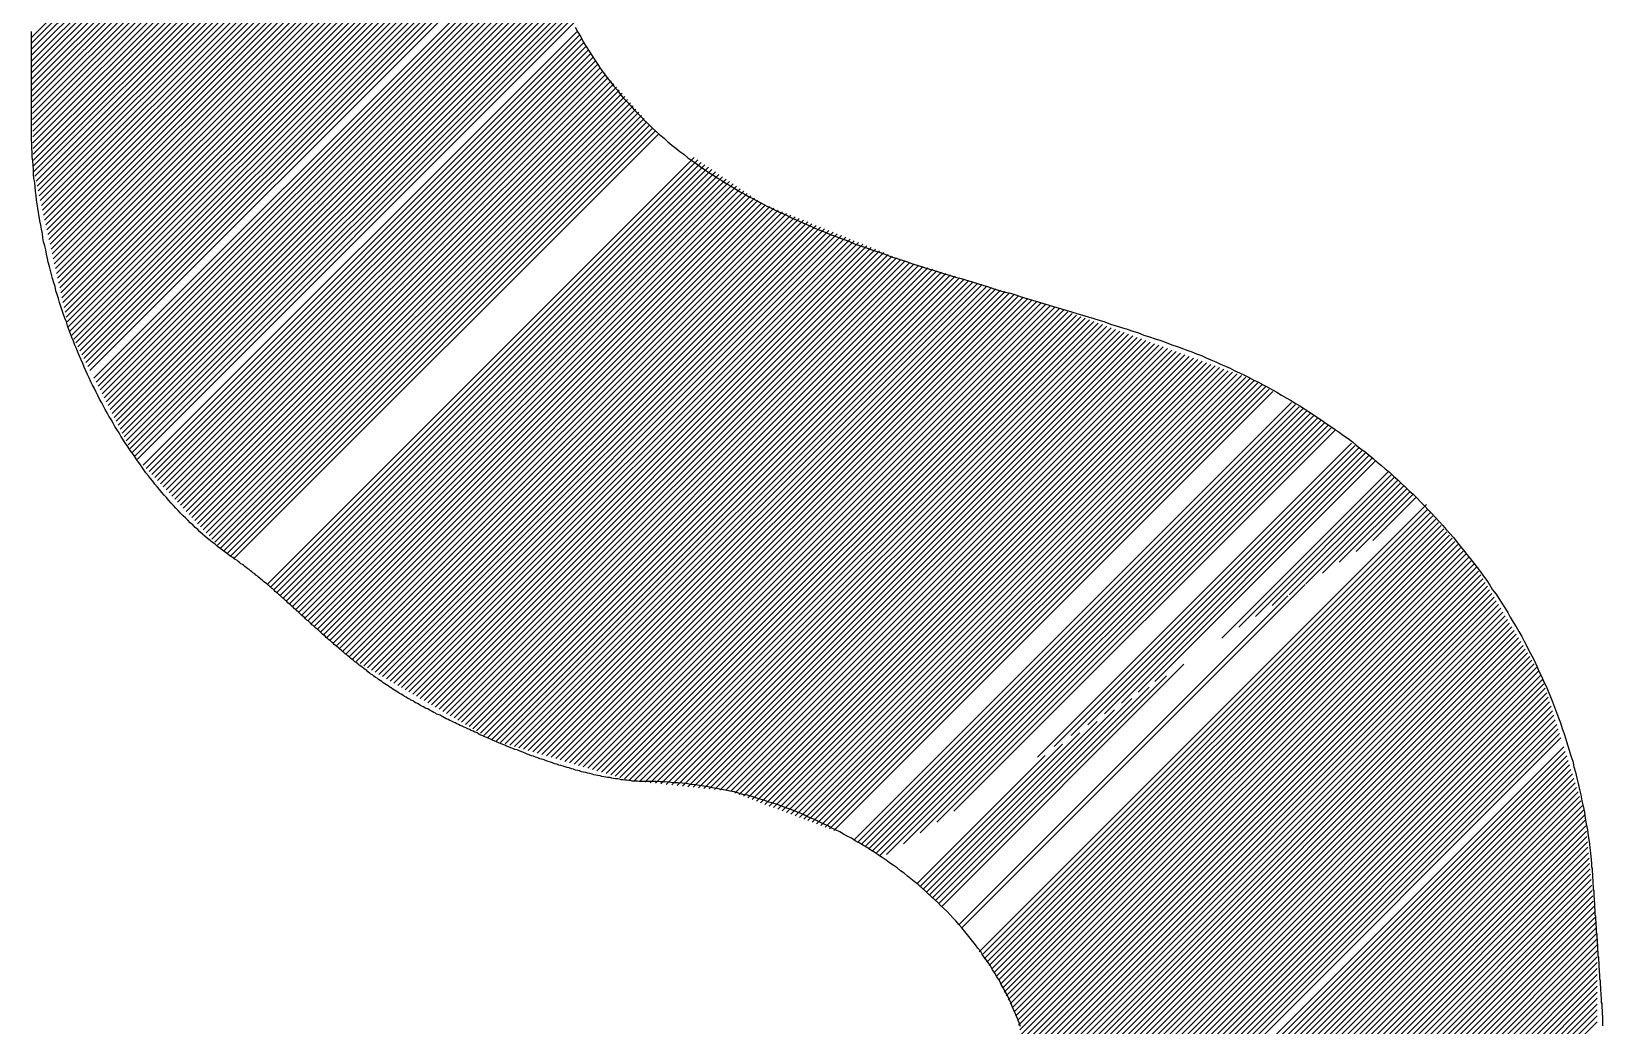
# Model space of a CAD drawing. Extents: x 3196 to 9141, y -1880 to 2325.
# Drawn here: x 8907.68 to 8926.41, y -1194.48 to -1182.62 of the extents above; entities that cross this region are included whole.
import ezdxf

# ---------------------------------------------------------------- set-up
doc = ezdxf.new("R2010")
doc.units = 0
doc.header["$MEASUREMENT"] = 0
doc.layers.add('1', color=1, linetype='CONTINUOUS')
doc.layers.add('10', color=10, linetype='CONTINUOUS')

msp = doc.modelspace()

# ---------------------------------------------------------------- linework, layer by layer
at = {"layer": '1', "linetype": 'Continuous'}
for p, q in [((8907.676818, -1182.980185), (8911.682818, -1178.974235)), ((8907.677418, -1183.050285), (8911.734968, -1178.992785)), ((8907.677568, -1182.908735), (8911.630668, -1178.955685)), ((8907.678368, -1182.837235), (8911.578518, -1178.937085)), ((8907.679118, -1182.765785), (8911.526368, -1178.918535)), ((8907.679868, -1182.694285), (8911.474168, -1178.899985)), ((8907.678818, -1183.119635), (8911.787118, -1179.011335)), ((8907.680168, -1183.188985), (8911.839268, -1179.029885)), ((8907.681568, -1183.258335), (8911.891418, -1179.048435)), ((8907.682918, -1183.327635), (8911.943568, -1179.067035)), ((8907.684268, -1183.396985), (8911.995718, -1179.085585)), ((8907.685668, -1183.466335), (8912.047868, -1179.104135)), ((8907.687018, -1183.535685), (8912.100018, -1179.122685)), ((8907.688418, -1183.605035), (8912.152168, -1179.141235)), ((8907.689768, -1183.674385), (8912.204318, -1179.159785)), ((8907.691118, -1183.743685), (8912.256468, -1179.178385)), ((8907.692518, -1183.813035), (8912.308618, -1179.196935)), ((8907.693868, -1183.882385), (8912.360768, -1179.215485)), ((8907.695268, -1183.951735), (8912.412918, -1179.234035)), ((8907.696618, -1184.021085), (8912.465068, -1179.252585)), ((8907.697968, -1184.090385), (8912.517218, -1179.271185)), ((8907.699368, -1184.159735), (8912.569368, -1179.289735)), ((8907.700718, -1184.229085), (8912.621518, -1179.308285)), ((8907.705768, -1184.294735), (8912.673668, -1179.326835)), ((8907.718568, -1184.352635), (8912.725818, -1179.345385)), ((8907.731418, -1184.410535), (8912.777968, -1179.363935)), ((8907.744268, -1184.468385), (8912.830118, -1179.382535)), ((8907.757068, -1184.526285), (8912.882268, -1179.401085)), ((8907.769918, -1184.584185), (8912.934418, -1179.419635)), ((8907.782718, -1184.642035), (8912.986618, -1179.438185)), ((8907.795568, -1184.699935), (8913.038768, -1179.456735)), ((8907.808418, -1184.757835), (8913.090918, -1179.475335)), ((8907.821218, -1184.815685), (8913.143068, -1179.493885)), ((8907.834068, -1184.873585), (8913.195218, -1179.512435)), ((8907.846868, -1184.931485), (8913.247368, -1179.530985)), ((8907.859718, -1184.989335), (8913.299518, -1179.549535)), ((8907.872518, -1185.047235), (8913.351668, -1179.568085)), ((8907.885368, -1185.105085), (8913.403818, -1179.586685)), ((8907.898218, -1185.162985), (8913.455968, -1179.605235)), ((8907.911018, -1185.220885), (8913.508118, -1179.623785)), ((8907.923868, -1185.278735), (8913.560268, -1179.642335)), ((8907.936668, -1185.336635), (8913.612418, -1179.660885)), ((8907.949518, -1185.394535), (8913.664568, -1179.679435)), ((8907.962318, -1185.452385), (8913.716718, -1179.698035)), ((8907.975168, -1185.510285), (8913.768868, -1179.716585)), ((8907.988018, -1185.568185), (8913.821018, -1179.735135)), ((8908.000818, -1185.626035), (8913.873168, -1179.753685)), ((8908.013668, -1185.683935), (8913.925318, -1179.772235)), ((8908.026468, -1185.741785), (8913.977468, -1179.790835)), ((8908.039318, -1185.799685), (8914.029618, -1179.809385)), ((8908.052118, -1185.857585), (8914.081768, -1179.827935)), ((8908.064968, -1185.915435), (8914.133918, -1179.846485)), ((8908.077818, -1185.973335), (8914.186068, -1179.865035)), ((8908.090618, -1186.031235), (8914.238218, -1179.883585)), ((8908.103468, -1186.089085), (8914.290368, -1179.902185)), ((8908.116268, -1186.146985), (8914.342518, -1179.920735)), ((8908.134018, -1186.199985), (8914.394668, -1179.939285)), ((8908.158068, -1186.246635), (8914.446868, -1179.957835)), ((8908.182068, -1186.293285), (8914.499018, -1179.976385)), ((8908.206118, -1186.339985), (8914.551168, -1179.994935)), ((8908.230168, -1186.386635), (8914.603318, -1180.013535)), ((8908.254218, -1186.433335), (8914.655468, -1180.032085)), ((8908.278268, -1186.479985), (8914.707618, -1180.050635)), ((8908.302318, -1186.526635), (8914.759768, -1180.069185)), ((8908.326318, -1186.573335), (8914.811918, -1180.087735)), ((8908.350368, -1186.619985), (8914.864068, -1180.106335)), ((8908.374418, -1186.666635), (8914.916218, -1180.124885)), ((8908.422518, -1186.759985), (8914.605718, -1180.576785)), ((8908.446568, -1186.806685), (8914.485168, -1180.768085)), ((8908.470568, -1186.853335), (8914.364568, -1180.959335)), ((8908.494618, -1186.899985), (8914.244018, -1181.150585)), ((8908.518668, -1186.946685), (8914.169668, -1181.295685)), ((8908.542718, -1186.993335), (8914.168868, -1181.367185)), ((8908.566768, -1187.039985), (8914.168018, -1181.438735)), ((8908.590818, -1187.086685), (8914.167218, -1181.510235)), ((8908.614818, -1187.133335), (8914.166418, -1181.581785)), ((8908.638868, -1187.180035), (8914.165568, -1181.653335)), ((8908.662918, -1187.226685), (8914.164768, -1181.724835)), ((8908.686968, -1187.273335), (8914.163968, -1181.796385)), ((8908.711018, -1187.320035), (8914.163118, -1181.867885)), ((8908.735068, -1187.366685), (8914.162318, -1181.939435)), ((8908.759068, -1187.413385), (8914.161468, -1182.010985)), ((8908.783118, -1187.460035), (8914.160668, -1182.082485)), ((8908.807168, -1187.506685), (8914.159868, -1182.154035)), ((8908.831218, -1187.553385), (8914.159018, -1182.225535)), ((8908.855268, -1187.600035), (8914.158218, -1182.297085)), ((8908.879318, -1187.646685), (8914.157368, -1182.368635)), ((8908.908118, -1187.688585), (8914.156568, -1182.440135)), ((8908.942218, -1187.725235), (8914.155768, -1182.511685)), ((8909.010318, -1187.798535), (8914.182168, -1182.626685)), ((8909.044418, -1187.835135), (8914.209418, -1182.670135)), ((8909.078468, -1187.871785), (8914.236668, -1182.713635)), ((8909.112518, -1187.908435), (8914.263918, -1182.757085)), ((8909.146618, -1187.945085), (8914.291118, -1182.800535)), ((8909.180668, -1187.981735), (8914.318368, -1182.844035)), ((8909.214768, -1188.018385), (8914.345618, -1182.887485)), ((8909.248818, -1188.054985), (8914.372868, -1182.930935)), ((8909.282868, -1188.091635), (8914.400118, -1182.974435)), ((8909.316968, -1188.128285), (8914.427368, -1183.017885)), ((8909.351018, -1188.164935), (8914.454618, -1183.061385)), ((8909.385118, -1188.201585), (8914.487618, -1183.099085)), ((8909.419168, -1188.238185), (8914.520568, -1183.136785)), ((8909.453218, -1188.274835), (8914.553568, -1183.174485)), ((8909.487318, -1188.311485), (8914.586568, -1183.212185)), ((8909.521368, -1188.348135), (8914.619568, -1183.249935)), ((8909.555468, -1188.384785), (8914.652568, -1183.287635)), ((8909.589518, -1188.421435), (8914.685568, -1183.325335)), ((8909.623568, -1188.458035), (8914.718568, -1183.363035)), ((8909.657668, -1188.494685), (8914.751568, -1183.400785)), ((8909.691718, -1188.531335), (8914.784568, -1183.438485)), ((8909.725818, -1188.567985), (8914.817568, -1183.476185)), ((8909.759868, -1188.604635), (8914.850568, -1183.513885)), ((8909.793918, -1188.641235), (8914.883568, -1183.551585)), ((8909.828018, -1188.677885), (8914.916568, -1183.589335)), ((8909.862068, -1188.714535), (8914.949568, -1183.627035)), ((8909.896168, -1188.751185), (8914.982568, -1183.664735)), ((8909.930218, -1188.787835), (8915.015568, -1183.702435)), ((8909.965618, -1188.823135), (8915.048568, -1183.740185)), ((8910.005568, -1188.853885), (8915.081568, -1183.777885)), ((8910.045518, -1188.884635), (8915.114568, -1183.815585)), ((8910.085468, -1188.915385), (8915.156768, -1183.844135)), ((8910.487518, -1189.220485), (8915.578568, -1184.129385)), ((8910.524968, -1189.253735), (8915.620768, -1184.157935)), ((8910.564918, -1189.284535), (8915.662968, -1184.186485)), ((8910.599618, -1189.320485), (8915.705118, -1184.214985)), ((8910.637018, -1189.353835), (8915.747318, -1184.243535)), ((8910.674368, -1189.387135), (8915.789468, -1184.272035)), ((8910.711768, -1189.420485), (8915.831668, -1184.300585)), ((8910.749118, -1189.453835), (8915.873868, -1184.329085)), ((8910.786518, -1189.487135), (8915.916018, -1184.357635)), ((8910.823868, -1189.520485), (8915.958218, -1184.386185)), ((8910.861268, -1189.553835), (8916.000418, -1184.414685)), ((8910.898618, -1189.587185), (8916.042568, -1184.443235)), ((8910.936018, -1189.620485), (8916.084768, -1184.471735)), ((8910.973368, -1189.653835), (8916.126968, -1184.500285)), ((8911.010768, -1189.687185), (8916.169118, -1184.528785)), ((8911.048118, -1189.720485), (8916.211318, -1184.557335)), ((8911.085518, -1189.753835), (8916.253468, -1184.585885)), ((8911.122918, -1189.787185), (8916.295668, -1184.614385)), ((8911.160268, -1189.820485), (8916.337868, -1184.642935)), ((8911.197668, -1189.853835), (8916.380018, -1184.671435)), ((8911.235018, -1189.887185), (8916.428518, -1184.693685)), ((8911.272418, -1189.920535), (8916.478918, -1184.713985)), ((8911.309768, -1189.953835), (8916.529268, -1184.734335)), ((8911.347168, -1189.987185), (8916.579668, -1184.754685)), ((8911.384518, -1190.020535), (8916.630018, -1184.774985)), ((8911.421918, -1190.053835), (8916.680418, -1184.795335)), ((8911.460518, -1190.085935), (8916.730818, -1184.815685)), ((8911.505318, -1190.111835), (8916.781168, -1184.835985)), ((8911.550168, -1190.137735), (8916.831568, -1184.856335)), ((8911.595018, -1190.163585), (8916.881918, -1184.876685)), ((8911.639818, -1190.189485), (8916.932318, -1184.896985)), ((8911.684668, -1190.215335), (8916.982668, -1184.917335)), ((8911.729518, -1190.241235), (8917.033068, -1184.937685)), ((8911.774318, -1190.267135), (8917.083418, -1184.957985)), ((8911.819168, -1190.292985), (8917.133818, -1184.978335)), ((8911.863968, -1190.318885), (8917.184218, -1184.998685)), ((8911.908818, -1190.344735), (8917.234568, -1185.018985)), ((8911.953668, -1190.370635), (8917.284968, -1185.039335)), ((8911.998468, -1190.396485), (8917.335318, -1185.059685)), ((8912.043318, -1190.422385), (8917.385718, -1185.079985)), ((8912.088168, -1190.448285), (8917.436068, -1185.100335)), ((8912.132968, -1190.474135), (8917.486468, -1185.120685)), ((8912.177818, -1190.500035), (8917.536818, -1185.140985)), ((8912.222618, -1190.525885), (8917.587218, -1185.161335)), ((8912.267468, -1190.551785), (8917.637568, -1185.181685)), ((8912.312318, -1190.577685), (8917.687968, -1185.201985)), ((8912.357118, -1190.603535), (8917.738368, -1185.222335)), ((8912.401968, -1190.629435), (8917.788718, -1185.242685)), ((8912.446818, -1190.655285), (8917.839118, -1185.262985)), ((8912.491618, -1190.681185), (8917.889468, -1185.283335)), ((8912.536468, -1190.707035), (8917.939868, -1185.303685)), ((8912.581268, -1190.732935), (8917.990218, -1185.323985)), ((8912.626118, -1190.758835), (8918.040618, -1185.344335)), ((8912.670968, -1190.784685), (8918.093518, -1185.362135)), ((8912.715768, -1190.810585), (8918.147618, -1185.378735)), ((8912.760618, -1190.836435), (8918.201768, -1185.395335)), ((8912.805468, -1190.862335), (8918.255868, -1185.411935)), ((8912.850268, -1190.888235), (8918.309968, -1185.428485)), ((8912.895118, -1190.914085), (8918.364118, -1185.445085)), ((8912.939918, -1190.939985), (8918.418218, -1185.461685)), ((8912.984768, -1190.965835), (8918.472318, -1185.478285)), ((8913.029618, -1190.991735), (8918.526468, -1185.494885)), ((8913.074418, -1191.017635), (8918.580568, -1185.511485)), ((8913.119268, -1191.043485), (8918.634718, -1185.528085)), ((8913.164118, -1191.069385), (8918.688818, -1185.544635)), ((8913.216218, -1191.087935), (8918.742918, -1185.561235)), ((8913.270918, -1191.103985), (8918.797068, -1185.577835)), ((8913.325568, -1191.120035), (8918.851168, -1185.594435)), ((8913.380218, -1191.136085), (8918.905268, -1185.611035)), ((8913.434868, -1191.152135), (8918.959418, -1185.627635)), ((8913.489568, -1191.168185), (8919.013518, -1185.644185)), ((8913.544218, -1191.184235), (8919.067668, -1185.660785)), ((8913.598868, -1191.200285), (8919.121768, -1185.677385)), ((8913.653518, -1191.216335), (8919.175868, -1185.693985)), ((8913.708218, -1191.232385), (8919.230018, -1185.710585)), ((8913.762868, -1191.248435), (8919.284118, -1185.727185)), ((8913.817518, -1191.264485), (8919.338218, -1185.743735)), ((8913.872168, -1191.280535), (8919.392368, -1185.760335)), ((8913.926868, -1191.296585), (8919.446468, -1185.776935)), ((8913.981518, -1191.312635), (8919.500618, -1185.793535)), ((8914.036168, -1191.328685), (8919.554718, -1185.810135)), ((8914.090818, -1191.344735), (8919.608818, -1185.826735)), ((8914.145518, -1191.360785), (8919.662968, -1185.843335)), ((8914.200168, -1191.376785), (8919.717068, -1185.859885)), ((8914.254818, -1191.392835), (8919.772868, -1185.874835)), ((8914.309468, -1191.408885), (8919.825318, -1185.893085)), ((8914.364168, -1191.424935), (8919.876368, -1185.912735)), ((8914.418818, -1191.440985), (8919.928118, -1185.931685)), ((8914.473468, -1191.457035), (8919.979868, -1185.950635)), ((8914.528118, -1191.473085), (8920.031668, -1185.969585)), ((8914.582818, -1191.489135), (8920.083418, -1185.988535)), ((8914.637468, -1191.505185), (8920.135168, -1186.007485)), ((8914.692118, -1191.521235), (8920.186918, -1186.026435)), ((8914.746768, -1191.537285), (8920.238668, -1186.045435)), ((8914.801468, -1191.553335), (8920.290418, -1186.064385)), ((8914.862618, -1191.562885), (8920.342168, -1186.083335)), ((8914.926568, -1191.569685), (8920.393918, -1186.102285)), ((8914.990468, -1191.576435), (8920.445668, -1186.121235)), ((8915.054418, -1191.583185), (8920.497418, -1186.140185)), ((8915.118368, -1191.589985), (8920.549218, -1186.159135)), ((8915.182318, -1191.596735), (8920.600968, -1186.178085)), ((8915.246218, -1191.603535), (8920.652718, -1186.197085)), ((8915.310168, -1191.610285), (8920.704468, -1186.216035)), ((8915.374118, -1191.617085), (8920.756218, -1186.234985)), ((8915.438068, -1191.623835), (8920.807968, -1186.253935)), ((8915.501968, -1191.630635), (8920.859718, -1186.272885)), ((8915.565918, -1191.637385), (8920.911468, -1186.291835)), ((8915.629868, -1191.644185), (8920.963218, -1186.310785)), ((8915.693818, -1191.650935), (8921.014968, -1186.329735)), ((8915.757718, -1191.657735), (8921.066768, -1186.348685)), ((8915.821668, -1191.664485), (8921.118518, -1186.367685)), ((8915.885618, -1191.671235), (8921.170268, -1186.386635)), ((8915.960118, -1191.667485), (8921.222018, -1186.405585)), ((8916.013468, -1191.684785), (8921.273768, -1186.424535)), ((8916.062768, -1191.706235), (8921.325518, -1186.443485)), ((8916.114068, -1191.725635), (8921.377268, -1186.462435)), ((8916.165368, -1191.745035), (8921.429018, -1186.481385)), ((8916.216718, -1191.764435), (8921.480768, -1186.500335)), ((8916.268018, -1191.783785), (8921.532518, -1186.519285)), ((8916.319368, -1191.803185), (8921.584318, -1186.538285)), ((8916.370668, -1191.822585), (8921.636068, -1186.557235)), ((8916.422018, -1191.841985), (8921.687818, -1186.576185)), ((8916.473318, -1191.861385), (8921.739568, -1186.595135)), ((8916.524668, -1191.880735), (8921.791318, -1186.614085)), ((8916.575968, -1191.900135), (8921.843068, -1186.633035)), ((8916.627268, -1191.919535), (8921.894818, -1186.651985)), ((8916.678618, -1191.938935), (8921.946568, -1186.670935)), ((8916.729918, -1191.958285), (8921.998318, -1186.689885)), ((8916.781268, -1191.977685), (8922.050068, -1186.708885)), ((8916.832568, -1191.997085), (8922.101868, -1186.727835)), ((8916.883918, -1192.016485), (8922.153618, -1186.746785)), ((8916.935218, -1192.035835), (8922.211668, -1186.759385)), ((8916.986568, -1192.055235), (8922.257118, -1186.784685)), ((8917.037868, -1192.074635), (8922.300668, -1186.811835)), ((8917.089218, -1192.094035), (8922.345168, -1186.838085)), ((8917.140518, -1192.113435), (8922.389618, -1186.864285)), ((8917.191818, -1192.132785), (8922.434118, -1186.890535)), ((8917.243168, -1192.152185), (8922.478618, -1186.916735)), ((8917.480168, -1192.268735), (8922.701068, -1187.047835)), ((8917.524318, -1192.295285), (8922.745568, -1187.074085)), ((8917.568468, -1192.321835), (8922.790018, -1187.100285)), ((8917.612668, -1192.348385), (8922.834518, -1187.126535)), ((8917.656818, -1192.374935), (8922.879018, -1187.152735)), ((8917.700968, -1192.401485), (8922.923518, -1187.178935)), ((8917.745168, -1192.428035), (8922.971668, -1187.201535)), ((8917.789318, -1192.454535), (8923.012468, -1187.231385)), ((8917.873168, -1192.441435), (8923.056968, -1187.257635)), ((8918.073068, -1192.312235), (8923.093118, -1187.292185)), ((8918.272918, -1192.183085), (8923.133618, -1187.322385)), ((8918.472818, -1192.053885), (8923.174068, -1187.352635)), ((8918.672718, -1191.924735), (8923.214568, -1187.382835)), ((8919.672118, -1191.278835), (8923.417018, -1187.533985)), ((8919.872018, -1191.149685), (8923.457518, -1187.564185)), ((8920.071918, -1191.020485), (8923.497968, -1187.594435)), ((8920.271818, -1190.891335), (8923.538468, -1187.624635)), ((8920.471668, -1190.762135), (8923.578968, -1187.654835)), ((8920.671568, -1190.632985), (8923.619468, -1187.685085)), ((8920.871468, -1190.503785), (8923.659918, -1187.715285)), ((8921.071318, -1190.374635), (8923.702218, -1187.743735)), ((8921.870868, -1189.857935), (8923.850718, -1187.878085)), ((8922.070768, -1189.728735), (8923.887868, -1187.911635)), ((8922.270668, -1189.599585), (8923.925018, -1187.945235)), ((8922.470568, -1189.470385), (8923.962118, -1187.978785)), ((8922.670418, -1189.341235), (8923.999268, -1188.012385)), ((8922.870318, -1189.212035), (8924.036418, -1188.045935)), ((8923.070218, -1189.082885), (8924.073518, -1188.079535)), ((8923.270068, -1188.953685), (8924.110668, -1188.113135)), ((8923.469968, -1188.824535), (8924.151068, -1188.143385)), ((8918.977318, -1193.600035), (8924.311268, -1188.266035)), ((8919.007118, -1193.640935), (8924.321268, -1188.326785)), ((8923.669868, -1188.695335), (8924.185568, -1188.179635)), ((8919.036918, -1193.681835), (8924.353968, -1188.364785)), ((8919.066768, -1193.722735), (8924.386668, -1188.402785)), ((8919.096568, -1193.763635), (8924.419368, -1188.440785)), ((8919.126368, -1193.804535), (8924.452068, -1188.478835)), ((8919.157368, -1193.844235), (8924.484768, -1188.516835)), ((8919.186018, -1193.886285), (8924.517468, -1188.554835)), ((8919.204818, -1193.938235), (8924.550168, -1188.592835)), ((8919.228518, -1193.985185), (8924.582868, -1188.630835)), ((8919.252268, -1194.032185), (8924.615568, -1188.668885)), ((8919.275968, -1194.079185), (8924.648268, -1188.706885)), ((8919.299718, -1194.126135), (8924.680968, -1188.744885)), ((8919.323468, -1194.173135), (8924.713668, -1188.782885)), ((8919.347168, -1194.220085), (8924.746368, -1188.820885)), ((8919.370918, -1194.267085), (8924.779068, -1188.858935)), ((8919.401268, -1194.307435), (8924.811768, -1188.896935)), ((8919.418368, -1194.361035), (8924.849618, -1188.929785)), ((8919.431568, -1194.418585), (8924.877168, -1188.972935)), ((8919.446718, -1194.474135), (8924.909868, -1189.010935)), ((8919.461868, -1194.529685), (8924.929268, -1189.062285)), ((8919.477018, -1194.585235), (8924.955768, -1189.106485)), ((8918.768618, -1193.313735), (8922.863718, -1189.218635)), ((8919.492168, -1194.640785), (8924.982318, -1189.150635)), ((8919.507318, -1194.696335), (8925.008868, -1189.194835)), ((8919.522468, -1194.751935), (8925.035418, -1189.238985)), ((8919.537618, -1194.807485), (8925.061918, -1189.283185)), ((8918.738818, -1193.272835), (8922.656968, -1189.354685)), ((8919.552768, -1194.863035), (8925.088468, -1189.327335)), ((8919.567918, -1194.918585), (8925.115018, -1189.371485)), ((8919.583068, -1194.974135), (8925.141568, -1189.415685)), ((8919.598218, -1195.029685), (8925.168068, -1189.459835)), ((8919.621868, -1195.076785), (8925.194618, -1189.504035)), ((8919.627718, -1195.212335), (8925.247718, -1189.592385)), ((8919.628518, -1195.140835), (8925.221168, -1189.548185)), ((8919.630668, -1195.280085), (8925.274218, -1189.636535)), ((8919.633618, -1195.347885), (8925.300768, -1189.680735)), ((8919.636568, -1195.415635), (8925.327318, -1189.724885)), ((8919.639518, -1195.483385), (8925.353868, -1189.769085)), ((8919.642468, -1195.551135), (8925.380368, -1189.813235)), ((8919.645418, -1195.618935), (8925.406918, -1189.857435)), ((8919.649018, -1195.686035), (8925.433468, -1189.901585)), ((8919.649018, -1195.756735), (8925.459968, -1189.945785)), ((8919.649018, -1195.827485), (8925.486518, -1189.989935)), ((8919.649018, -1195.898185), (8925.513068, -1190.034135)), ((8918.529268, -1193.058135), (8921.416168, -1190.171185)), ((8919.649018, -1195.968885), (8925.539618, -1190.078285)), ((8919.649018, -1196.039585), (8925.566118, -1190.122435)), ((8919.649018, -1196.110335), (8925.592668, -1190.166635)), ((8919.649018, -1196.181035), (8925.619218, -1190.210785)), ((8918.490268, -1193.026385), (8921.209418, -1190.307285)), ((8919.649018, -1196.251735), (8925.645768, -1190.254985)), ((8919.649018, -1196.322435), (8925.675218, -1190.296235)), ((8919.649018, -1196.393135), (8925.698818, -1190.343335)), ((8919.649018, -1196.463885), (8925.709168, -1190.403685)), ((8918.416418, -1192.958835), (8920.795818, -1190.579435)), ((8918.453318, -1192.992635), (8921.002618, -1190.443335)), ((8919.649018, -1196.534585), (8925.726118, -1190.457435)), ((8919.649018, -1196.605285), (8925.743118, -1190.511185)), ((8919.653118, -1196.671885), (8925.760068, -1190.564935)), ((8918.379468, -1192.925085), (8920.589018, -1190.715535)), ((8919.399168, -1197.208685), (8925.827968, -1190.779885)), ((8919.462668, -1197.074485), (8925.810968, -1190.726135)), ((8919.526118, -1196.940285), (8925.794018, -1190.672385)), ((8919.589618, -1196.806085), (8925.777068, -1190.618685)), ((8911.815218, -1205.004735), (8925.878868, -1190.941085)), ((8918.342518, -1192.891285), (8920.382218, -1190.851585)), ((8919.272168, -1197.477085), (8925.861918, -1190.887385)), ((8919.335668, -1197.342885), (8925.844918, -1190.833635)), ((8911.866718, -1205.023985), (8925.895818, -1190.994835)), ((8911.918168, -1205.043235), (8925.912818, -1191.048585)), ((8912.021168, -1205.081685), (8925.946768, -1191.156085)), ((8918.268668, -1192.823735), (8919.968668, -1191.123785)), ((8918.305568, -1192.857535), (8920.175418, -1190.987685)), ((8912.072618, -1205.100885), (8925.963718, -1191.209785)), ((8912.124118, -1205.120135), (8925.980668, -1191.263535)), ((8912.175568, -1205.139335), (8925.997668, -1191.317285)), ((8918.234218, -1192.787435), (8919.761868, -1191.259835)), ((8912.227068, -1205.158585), (8926.014618, -1191.371035)), ((8912.278568, -1205.177835), (8926.031618, -1191.424785)), ((8912.330018, -1205.197035), (8926.048568, -1191.478485)), ((8912.381518, -1205.216285), (8926.065568, -1191.532235)), ((8912.432968, -1205.235485), (8926.082518, -1191.585985)), ((8912.484468, -1205.254735), (8926.099468, -1191.639735)), ((8912.535968, -1205.273985), (8926.116468, -1191.693485)), ((8912.587418, -1205.293185), (8926.133418, -1191.747185)), ((8912.638918, -1205.312435), (8926.150418, -1191.800935)), ((8912.694768, -1205.327285), (8926.167368, -1191.854685)), ((8912.756418, -1205.336335), (8926.189518, -1191.903235)), ((8912.818118, -1205.345335), (8926.201318, -1191.962185)), ((8912.879818, -1205.354385), (8926.202318, -1192.031885)), ((8912.941518, -1205.363385), (8926.208718, -1192.096185)), ((8913.003168, -1205.372435), (8926.215068, -1192.160535)), ((8913.064868, -1205.381435), (8926.221468, -1192.224835)), ((8913.126568, -1205.390485), (8926.227868, -1192.289185)), ((8913.188268, -1205.399485), (8926.234268, -1192.353485)), ((8913.249918, -1205.408535), (8926.240668, -1192.417785)), ((8913.311618, -1205.417535), (8926.247018, -1192.482135)), ((8913.373318, -1205.426585), (8926.253418, -1192.546435)), ((8913.434968, -1205.435585), (8926.259818, -1192.610785)), ((8913.496668, -1205.444635), (8926.266218, -1192.675085)), ((8913.558368, -1205.453635), (8926.272568, -1192.739385)), ((8913.620068, -1205.462635), (8926.278968, -1192.803735)), ((8913.681718, -1205.471685), (8926.285368, -1192.868035)), ((8913.743418, -1205.480685), (8926.291768, -1192.932385)), ((8913.805118, -1205.489735), (8926.298168, -1192.996685)), ((8913.866818, -1205.498735), (8926.304518, -1193.061035)), ((8913.928468, -1205.507785), (8926.310918, -1193.125335)), ((8913.990168, -1205.516785), (8926.317318, -1193.189635)), ((8914.051868, -1205.525835), (8926.323718, -1193.253985)), ((8914.113568, -1205.534835), (8926.330118, -1193.318285)), ((8914.175218, -1205.543885), (8926.336468, -1193.382635)), ((8914.236918, -1205.552885), (8926.343318, -1193.446485)), ((8914.298618, -1205.561935), (8926.343468, -1193.517085)), ((8914.360268, -1205.570935), (8926.343568, -1193.587635)), ((8914.421968, -1205.579985), (8926.343718, -1193.658235)), ((8914.483668, -1205.588985), (8926.343868, -1193.728785)), ((8914.545368, -1205.598035), (8926.344018, -1193.799385)), ((8914.607018, -1205.607035), (8926.344168, -1193.869935)), ((8914.668718, -1205.616085), (8926.344268, -1193.940535)), ((8914.730418, -1205.625085), (8926.344418, -1194.011085)), ((8914.792118, -1205.634135), (8926.344568, -1194.081635)), ((8914.853768, -1205.643135), (8926.344718, -1194.152235)), ((8914.915468, -1205.652185), (8926.344818, -1194.222785)), ((8914.978518, -1205.659835), (8926.344968, -1194.293385)), ((8915.050018, -1205.659035), (8926.345118, -1194.363935)), ((8915.121518, -1205.658285), (8926.345268, -1194.434535))]:
    msp.add_line(p, q, dxfattribs=at)
at = {"layer": '10', "linetype": 'Continuous'}
for points in [[(8919.468218, -1194.490985), (8919.453118, -1194.445785), (8919.433068, -1194.395585), (8919.412968, -1194.350385), (8919.392868, -1194.305185), (8919.372768, -1194.259985), (8919.352718, -1194.209785), (8919.332618, -1194.164585), (8919.312518, -1194.119385), (8919.287418, -1194.074185), (8919.262318, -1194.028985), (8919.237218, -1193.988785), (8919.217118, -1193.943585), (8919.186968, -1193.898385), (8919.161868, -1193.853185), (8919.136768, -1193.813035), (8919.111668, -1193.767835), (8919.081518, -1193.727635), (8919.051368, -1193.682435), (8919.021268, -1193.642285), (8918.996118, -1193.597085), (8918.960968, -1193.556885), (8918.930868, -1193.516735), (8918.900718, -1193.476535), (8918.870568, -1193.436385), (8918.835418, -1193.396185), (8918.805318, -1193.356035), (8918.770168, -1193.315835), (8918.735018, -1193.275685), (8918.699818, -1193.235485), (8918.664668, -1193.200335), (8918.629518, -1193.160185), (8918.594368, -1193.119985), (8918.554218, -1193.084835), (8918.519068, -1193.049685), (8918.478868, -1193.009485), (8918.443718, -1192.974335), (8918.403518, -1192.939185), (8918.363368, -1192.904035), (8918.328218, -1192.868885), (8918.288018, -1192.833735), (8918.247868, -1192.798585), (8918.202668, -1192.763435), (8918.162468, -1192.728285), (8918.122318, -1192.698135), (8918.082118, -1192.662985), (8918.036918, -1192.632835), (8917.996768, -1192.597685), (8917.951568, -1192.567585), (8917.906368, -1192.537435), (8917.866168, -1192.507285), (8917.820968, -1192.477185), (8917.775768, -1192.447035), (8917.730618, -1192.416885), (8917.685418, -1192.386785), (8917.640218, -1192.356635), (8917.595018, -1192.331535), (8917.544768, -1192.301385), (8917.499568, -1192.276285), (8917.454368, -1192.246135), (8917.404168, -1192.221035), (8917.358968, -1192.195935), (8917.313768, -1192.170835), (8917.263568, -1192.145735), (8917.213318, -1192.120585), (8917.168118, -1192.095485), (8917.117918, -1192.075435), (8917.067668, -1192.050285), (8917.022468, -1192.025185), (8916.972268, -1192.005085), (8916.922068, -1191.985035), (8916.871818, -1191.959885), (8916.821618, -1191.939835), (8916.771368, -1191.919735), (8916.721168, -1191.899635), (8916.670968, -1191.884585), (8916.620718, -1191.864485), (8916.570518, -1191.844385), (8916.520268, -1191.829335), (8916.470068, -1191.814285), (8916.419868, -1191.794185), (8916.364618, -1191.779135), (8916.314368, -1191.764035), (8916.264168, -1191.748985), (8916.213968, -1191.733935), (8916.158718, -1191.723885), (8916.108468, -1191.708785), (8916.058268, -1191.693735), (8916.003018, -1191.683685), (8915.952818, -1191.673635), (8915.902568, -1191.663585), (8915.847368, -1191.653585), (8915.797118, -1191.643535), (8915.746918, -1191.633485), (8915.691668, -1191.623435), (8915.641418, -1191.618385), (8915.591218, -1191.608385), (8915.535968, -1191.603335), (8915.485768, -1191.593285), (8915.435518, -1191.588285), (8915.380318, -1191.583235), (8915.330068, -1191.583235), (8915.274818, -1191.578235), (8915.224618, -1191.573235), (8915.174418, -1191.573235), (8915.124168, -1191.568185), (8915.068918, -1191.568185), (8915.018718, -1191.568185), (8914.988568, -1191.568185), (8914.968518, -1191.568185), (8914.943368, -1191.568185), (8914.923318, -1191.568185), (8914.903218, -1191.563185), (8914.883118, -1191.563185), (8914.863018, -1191.563185), (8914.837918, -1191.563185), (8914.817818, -1191.558135), (8914.797768, -1191.558135), (8914.772618, -1191.553135), (8914.752568, -1191.553135), (8914.732468, -1191.548085), (8914.707368, -1191.548085), (8914.687268, -1191.543085), (8914.662168, -1191.538035), (8914.642068, -1191.538035), (8914.616968, -1191.533035), (8914.596868, -1191.528035), (8914.571768, -1191.522985), (8914.546668, -1191.522985), (8914.526568, -1191.517985), (8914.501468, -1191.512935), (8914.476318, -1191.507935), (8914.456268, -1191.502885), (8914.431118, -1191.497885), (8914.406018, -1191.492835), (8914.380918, -1191.487835), (8914.360818, -1191.482835), (8914.335718, -1191.472785), (8914.310618, -1191.467735), (8914.285518, -1191.462735), (8914.260368, -1191.457685), (8914.235268, -1191.452685), (8914.210168, -1191.442635), (8914.190068, -1191.437635), (8914.164968, -1191.432585), (8914.139868, -1191.422535), (8914.114768, -1191.417535), (8914.089668, -1191.407485), (8914.064518, -1191.402485), (8914.039418, -1191.392435), (8914.014318, -1191.387385), (8913.989218, -1191.377335), (8913.964118, -1191.372335), (8913.938968, -1191.362285), (8913.913868, -1191.357285), (8913.888768, -1191.347235), (8913.863668, -1191.337185), (8913.838568, -1191.332135), (8913.813418, -1191.322135), (8913.788318, -1191.312085), (8913.763218, -1191.302035), (8913.738118, -1191.296985), (8913.713018, -1191.286935), (8913.687868, -1191.276935), (8913.662768, -1191.266885), (8913.637668, -1191.261835), (8913.612568, -1191.251785), (8913.587468, -1191.241735), (8913.562318, -1191.231735), (8913.542268, -1191.221685), (8913.517118, -1191.211635), (8913.492018, -1191.201585), (8913.466918, -1191.191535), (8913.441818, -1191.186535), (8913.416718, -1191.176485), (8913.391568, -1191.166435), (8913.366468, -1191.156385), (8913.341368, -1191.146335), (8913.321268, -1191.136285), (8913.296168, -1191.126235), (8913.271068, -1191.116185), (8913.245968, -1191.106185), (8913.220818, -1191.096135), (8913.200768, -1191.086085), (8913.175618, -1191.076035), (8913.150518, -1191.065985), (8913.130418, -1191.055935), (8913.105318, -1191.045885), (8913.080218, -1191.035835), (8913.060118, -1191.025835), (8913.035018, -1191.015785), (8913.009918, -1191.005735), (8912.989818, -1190.990635), (8912.964718, -1190.980635), (8912.944618, -1190.970585), (8912.919518, -1190.960535), (8912.899418, -1190.950485), (8912.879318, -1190.940435), (8912.854218, -1190.930385), (8912.834168, -1190.920335), (8912.814068, -1190.910285), (8912.788968, -1190.900285), (8912.768868, -1190.890235), (8912.748768, -1190.880185), (8912.728668, -1190.870135), (8912.708618, -1190.860085), (8912.683468, -1190.850035), (8912.663418, -1190.839985), (8912.643318, -1190.829935), (8912.623218, -1190.819935), (8912.603118, -1190.809885), (8912.583068, -1190.799835), (8912.567968, -1190.789785), (8912.547868, -1190.779735), (8912.527818, -1190.769685), (8912.507718, -1190.764685), (8912.492668, -1190.754635), (8912.472568, -1190.744585), (8912.452468, -1190.734535), (8912.437418, -1190.724485), (8912.417318, -1190.714435), (8912.402268, -1190.704385), (8912.382168, -1190.699385), (8912.367118, -1190.689335), (8912.352018, -1190.679285), (8912.331968, -1190.669235), (8912.316868, -1190.664235), (8912.301818, -1190.654185), (8912.286768, -1190.644135), (8912.271668, -1190.634085), (8912.256618, -1190.629085), (8912.241568, -1190.619035), (8912.226468, -1190.608985), (8912.211418, -1190.603985), (8912.196368, -1190.593935), (8912.186318, -1190.588885), (8912.166218, -1190.578835), (8912.146118, -1190.563785), (8912.126018, -1190.553735), (8912.105968, -1190.538685), (8912.085868, -1190.528635), (8912.065768, -1190.518585), (8912.045668, -1190.503535), (8912.025618, -1190.493485), (8912.005518, -1190.478435), (8911.985418, -1190.468385), (8911.965318, -1190.453285), (8911.950268, -1190.443285), (8911.930168, -1190.428185), (8911.910118, -1190.418135), (8911.890018, -1190.403085), (8911.869918, -1190.393035), (8911.854868, -1190.377985), (8911.834768, -1190.362885), (8911.814668, -1190.352885), (8911.799618, -1190.337785), (8911.779518, -1190.327735), (8911.759418, -1190.312685), (8911.744368, -1190.297635), (8911.724268, -1190.287585), (8911.709218, -1190.272535), (8911.689118, -1190.262485), (8911.674068, -1190.247385), (8911.653968, -1190.232335), (8911.638918, -1190.222285), (8911.618818, -1190.207235), (8911.603768, -1190.192185), (8911.583668, -1190.182135), (8911.568618, -1190.167035), (8911.548518, -1190.151985), (8911.533468, -1190.141935), (8911.518368, -1190.126885), (8911.498268, -1190.111785), (8911.483218, -1190.101785), (8911.468168, -1190.086685), (8911.448068, -1190.071635), (8911.433018, -1190.056585), (8911.417918, -1190.046535), (8911.402868, -1190.031435), (8911.382768, -1190.016385), (8911.367718, -1190.001335), (8911.352668, -1189.991285), (8911.337568, -1189.976235), (8911.317518, -1189.961135), (8911.302418, -1189.946085), (8911.287368, -1189.936035), (8911.272318, -1189.920985), (8911.257218, -1189.905885), (8911.242168, -1189.890835), (8911.222068, -1189.880785), (8911.207018, -1189.865735), (8911.191968, -1189.850685), (8911.176868, -1189.835585), (8911.161818, -1189.825535), (8911.146768, -1189.810485), (8911.131668, -1189.795435), (8911.116618, -1189.780335), (8911.101568, -1189.770335), (8911.086468, -1189.755235), (8911.066418, -1189.740185), (8911.051318, -1189.725135), (8911.036268, -1189.710035), (8911.021218, -1189.699985), (8911.006118, -1189.684935), (8910.991068, -1189.669885), (8910.976018, -1189.654785), (8910.960918, -1189.644785), (8910.945868, -1189.629685), (8910.930818, -1189.614635), (8910.915718, -1189.599585), (8910.900668, -1189.589535), (8910.885618, -1189.574435), (8910.870518, -1189.559385), (8910.855468, -1189.544335), (8910.840418, -1189.534285), (8910.825368, -1189.519235), (8910.810268, -1189.504135), (8910.795218, -1189.489085), (8910.780168, -1189.479035), (8910.765068, -1189.463985), (8910.750018, -1189.448885), (8910.734968, -1189.438885), (8910.719868, -1189.423785), (8910.704818, -1189.408735), (8910.689768, -1189.393685), (8910.674668, -1189.383635), (8910.659618, -1189.368535), (8910.644568, -1189.353485), (8910.629468, -1189.343435), (8910.614418, -1189.328385), (8910.599368, -1189.313335), (8910.584268, -1189.303285), (8910.569218, -1189.288185), (8910.554168, -1189.273135), (8910.539068, -1189.263085), (8910.524018, -1189.248035), (8910.508968, -1189.232935), (8910.493868, -1189.222935), (8910.478818, -1189.207835), (8910.458718, -1189.197785), (8910.443668, -1189.182735), (8910.428618, -1189.167685), (8910.413518, -1189.157635), (8910.398468, -1189.142585), (8910.383418, -1189.132535), (8910.368318, -1189.117435), (8910.353268, -1189.107385), (8910.338218, -1189.092335), (8910.318118, -1189.082285), (8910.303068, -1189.067235), (8910.287968, -1189.057185), (8910.272918, -1189.042135), (8910.257868, -1189.032085), (8910.237768, -1189.017035), (8910.222718, -1189.006985), (8910.207618, -1188.991885), (8910.192568, -1188.981835), (8910.172468, -1188.971835), (8910.157418, -1188.956735), (8910.142368, -1188.946685), (8910.127268, -1188.931635), (8910.107218, -1188.921585), (8910.092118, -1188.911535), (8910.077068, -1188.896485), (8910.046918, -1188.881435), (8910.016818, -1188.856285), (8909.986668, -1188.836235), (8909.956518, -1188.811135), (8909.926418, -1188.791035), (8909.896268, -1188.765935), (8909.866118, -1188.740785), (8909.836018, -1188.720735), (8909.805868, -1188.695585), (8909.775768, -1188.670485), (8909.745618, -1188.645385), (8909.715468, -1188.620285), (8909.685368, -1188.590135), (8909.660218, -1188.565035), (8909.630118, -1188.539935), (8909.599968, -1188.509785), (8909.569868, -1188.484685), (8909.539718, -1188.454535), (8909.514618, -1188.424435), (8909.484468, -1188.399285), (8909.454318, -1188.369185), (8909.424218, -1188.339035), (8909.399118, -1188.308935), (8909.368968, -1188.278785), (8909.343868, -1188.248635), (8909.313718, -1188.218535), (8909.288618, -1188.183385), (8909.258468, -1188.153235), (8909.233368, -1188.123085), (8909.203218, -1188.087935), (8909.178118, -1188.057835), (8909.148018, -1188.022635), (8909.122868, -1187.987485), (8909.097768, -1187.957385), (8909.072668, -1187.922235), (8909.042518, -1187.887085), (8909.017418, -1187.851885), (8908.992318, -1187.816735), (8908.967218, -1187.781585), (8908.942118, -1187.746435), (8908.916968, -1187.711285), (8908.891868, -1187.671135), (8908.866768, -1187.635985), (8908.841668, -1187.600785), (8908.816568, -1187.560635), (8908.791418, -1187.525485), (8908.766318, -1187.485285), (8908.741218, -1187.450135), (8908.721118, -1187.409985), (8908.696018, -1187.369785), (8908.670918, -1187.334635), (8908.650818, -1187.294485), (8908.625718, -1187.254285), (8908.600618, -1187.214135), (8908.580518, -1187.173935), (8908.555418, -1187.133785), (8908.535318, -1187.093585), (8908.515218, -1187.053435), (8908.490118, -1187.008235), (8908.470018, -1186.968035), (8908.449918, -1186.927885), (8908.429868, -1186.882685), (8908.404718, -1186.842485), (8908.384668, -1186.802335), (8908.364568, -1186.757135), (8908.344468, -1186.716935), (8908.324368, -1186.671735), (8908.304318, -1186.626535), (8908.289218, -1186.586385), (8908.269168, -1186.541185), (8908.249068, -1186.495985), (8908.228968, -1186.450785), (8908.213918, -1186.405585), (8908.193818, -1186.365385), (8908.178768, -1186.320185), (8908.158668, -1186.274985), (8908.143618, -1186.229785), (8908.123518, -1186.179585), (8908.108418, -1186.134385), (8908.093368, -1186.089185), (8908.073268, -1186.043985), (8908.058218, -1185.998785), (8908.043168, -1185.953585), (8908.028068, -1185.903385), (8908.013018, -1185.858185), (8907.997968, -1185.807935), (8907.982868, -1185.762735), (8907.967818, -1185.717535), (8907.957768, -1185.667335), (8907.942718, -1185.622135), (8907.927668, -1185.571935), (8907.917618, -1185.521685), (8907.902518, -1185.476485), (8907.892518, -1185.426285), (8907.877418, -1185.376085), (8907.867368, -1185.330885), (8907.857318, -1185.280635), (8907.847318, -1185.230435), (8907.837268, -1185.180185), (8907.822168, -1185.134985), (8907.812168, -1185.084785), (8907.807118, -1185.034585), (8907.797068, -1184.984335), (8907.787018, -1184.934135), (8907.776968, -1184.883885), (8907.766968, -1184.833685), (8907.761918, -1184.783485), (8907.751868, -1184.733235), (8907.746868, -1184.683035), (8907.736818, -1184.632785), (8907.731768, -1184.582585), (8907.726768, -1184.532385), (8907.721768, -1184.477135), (8907.716718, -1184.426885), (8907.706668, -1184.376685), (8907.701668, -1184.326485), (8907.701668, -1184.276235), (8907.696618, -1184.220985), (8907.691618, -1184.170785), (8907.686618, -1184.120585), (8907.686618, -1184.070335), (8907.681568, -1184.015085), (8907.681568, -1183.964885), (8907.676568, -1183.914685), (8907.676568, -1183.859435), (8907.676568, -1183.809185), (8907.676568, -1183.753935), (8907.676568, -1183.703735), (8907.676568, -1183.688685), (8907.676568, -1183.683635), (8907.676568, -1183.678635), (8907.676568, -1183.673585), (8907.676568, -1183.668585), (8907.676568, -1183.663585), (8907.676568, -1183.658535), (8907.676568, -1183.653535), (8907.676568, -1183.643485), (8907.676568, -1183.633435), (8907.676568, -1183.628385), (8907.676568, -1183.618385), (8907.676568, -1183.608335), (8907.676568, -1183.593235), (8907.676568, -1183.583185), (8907.676568, -1183.573185), (8907.676568, -1183.558085), (8907.676568, -1183.543035), (8907.676568, -1183.532985), (8907.676568, -1183.517935), (8907.676568, -1183.502835), (8907.676568, -1183.487785), (8907.676568, -1183.467685), (8907.676568, -1183.452635), (8907.676568, -1183.437585), (8907.676568, -1183.417485), (8907.676568, -1183.397385), (8907.676568, -1183.382335), (8907.676568, -1183.362235), (8907.676568, -1183.342135), (8907.676568, -1183.322085), (8907.676568, -1183.301985), (8907.676568, -1183.281885), (8907.676568, -1183.261785), (8907.676568, -1183.236685), (8907.676568, -1183.216585), (8907.676568, -1183.196535), (8907.676568, -1183.171385), (8907.676568, -1183.151335), (8907.676568, -1183.126185), (8907.676568, -1183.106135), (8907.676568, -1183.080985), (8907.676568, -1183.055885), (8907.676568, -1183.030785), (8907.676568, -1183.005685), (8907.676568, -1182.985585), (8907.676568, -1182.960485), (8907.676568, -1182.935385), (8907.676568, -1182.910285), (8907.676568, -1182.885135), (8907.676568, -1182.855035), (8907.676568, -1182.829885), (8907.676568, -1182.804785), (8907.676568, -1182.779685), (8907.676568, -1182.754585), (8907.676568, -1182.729485), (8907.676568, -1182.704335), (8907.676568, -1182.674235), (8907.676568, -1182.649135), (8907.676568, -1182.623985)], [(8914.159968, -1182.573785), (8914.190068, -1182.634035), (8914.225218, -1182.689285), (8914.255368, -1182.749535), (8914.290518, -1182.804785), (8914.325668, -1182.860035), (8914.360818, -1182.915285), (8914.395968, -1182.970535), (8914.431118, -1183.020735), (8914.466318, -1183.075985), (8914.506468, -1183.126185), (8914.541618, -1183.176435), (8914.581818, -1183.226635), (8914.621968, -1183.276885), (8914.662168, -1183.327085), (8914.697318, -1183.372285), (8914.737468, -1183.422485), (8914.782668, -1183.467685), (8914.822868, -1183.512885), (8914.863018, -1183.558085), (8914.908218, -1183.603285), (8914.948418, -1183.648485), (8914.993618, -1183.693685), (8915.038818, -1183.733885), (8915.078968, -1183.774035), (8915.124168, -1183.819235), (8915.169368, -1183.859435), (8915.219618, -1183.899585), (8915.264768, -1183.939785), (8915.309968, -1183.979935), (8915.360218, -1184.015085), (8915.405418, -1184.055285), (8915.455618, -1184.090435), (8915.500818, -1184.130585), (8915.551068, -1184.165785), (8915.601268, -1184.200935), (8915.651468, -1184.236085), (8915.701718, -1184.271235), (8915.751918, -1184.306385), (8915.802168, -1184.336485), (8915.852368, -1184.371685), (8915.907618, -1184.401785), (8915.957818, -1184.436935), (8916.013068, -1184.467085), (8916.063268, -1184.497235), (8916.118518, -1184.532385), (8916.173768, -1184.562485), (8916.224018, -1184.592635), (8916.279218, -1184.617735), (8916.334468, -1184.647885), (8916.389718, -1184.677985), (8916.444968, -1184.708135), (8916.500218, -1184.733235), (8916.560468, -1184.763385), (8916.615718, -1184.788485), (8916.670968, -1184.813585), (8916.731218, -1184.843735), (8916.786468, -1184.868835), (8916.846718, -1184.893935), (8916.901968, -1184.919085), (8916.962218, -1184.944185), (8917.017468, -1184.969285), (8917.077718, -1184.994385), (8917.138018, -1185.019485), (8917.198268, -1185.044635), (8917.258518, -1185.064685), (8917.318768, -1185.089785), (8917.379068, -1185.109885), (8917.439318, -1185.134985), (8917.499568, -1185.160135), (8917.559868, -1185.180185), (8917.620118, -1185.200285), (8917.685418, -1185.225385), (8917.745668, -1185.245485), (8917.805918, -1185.265585), (8917.871218, -1185.290685), (8917.931468, -1185.310785), (8917.996768, -1185.330885), (8918.057018, -1185.350935), (8918.122318, -1185.371035), (8918.182568, -1185.396135), (8918.247868, -1185.416235), (8918.308118, -1185.436335), (8918.373418, -1185.456435), (8918.438718, -1185.476485), (8918.503968, -1185.496585), (8918.564268, -1185.516685), (8918.629518, -1185.536785), (8918.694818, -1185.556835), (8918.760118, -1185.571935), (8918.825368, -1185.591985), (8918.890668, -1185.612085), (8918.955968, -1185.632185), (8919.021268, -1185.652285), (8919.086518, -1185.672385), (8919.151818, -1185.692435), (8919.217118, -1185.712535), (8919.282368, -1185.732635), (8919.347668, -1185.747685), (8919.412968, -1185.767785), (8919.478268, -1185.787885), (8919.543518, -1185.807935), (8919.613868, -1185.828035), (8919.679118, -1185.848135), (8919.744418, -1185.868235), (8919.809718, -1185.888285), (8919.874968, -1185.908385), (8919.945318, -1185.928485), (8920.010568, -1185.948585), (8920.075868, -1185.968635), (8920.141168, -1185.988735), (8920.206418, -1186.008835), (8920.276768, -1186.028935), (8920.342018, -1186.049035), (8920.407318, -1186.069085), (8920.472618, -1186.089185), (8920.542918, -1186.114285), (8920.608218, -1186.134385), (8920.673468, -1186.154485), (8920.738768, -1186.174585), (8920.809068, -1186.199685), (8920.874368, -1186.219735), (8920.939668, -1186.244885), (8921.004918, -1186.264935), (8921.075268, -1186.290085), (8921.140518, -1186.310135), (8921.205818, -1186.335285), (8921.271118, -1186.360385), (8921.336368, -1186.380485), (8921.391618, -1186.400535), (8921.451918, -1186.425685), (8921.512168, -1186.445735), (8921.567418, -1186.470835), (8921.627668, -1186.490935), (8921.682918, -1186.516035), (8921.738168, -1186.541185), (8921.798418, -1186.566285), (8921.853668, -1186.591385), (8921.913918, -1186.616485), (8921.969168, -1186.641585), (8922.024418, -1186.671735), (8922.079668, -1186.696835), (8922.139918, -1186.721935), (8922.195168, -1186.752085), (8922.250418, -1186.782235), (8922.305618, -1186.807335), (8922.360868, -1186.837485), (8922.416118, -1186.867585), (8922.471368, -1186.897735), (8922.526618, -1186.927885), (8922.581868, -1186.963035), (8922.637068, -1186.993135), (8922.687318, -1187.023285), (8922.742568, -1187.058435), (8922.797768, -1187.088585), (8922.853018, -1187.123735), (8922.903268, -1187.158885), (8922.958518, -1187.194035), (8923.008718, -1187.229185), (8923.063968, -1187.264335), (8923.114168, -1187.299485), (8923.169418, -1187.334635), (8923.219618, -1187.369785), (8923.269868, -1187.404935), (8923.320068, -1187.445135), (8923.375318, -1187.480285), (8923.425518, -1187.520435), (8923.475768, -1187.560635), (8923.525968, -1187.600785), (8923.576218, -1187.635985), (8923.626418, -1187.676135), (8923.671618, -1187.716335), (8923.721818, -1187.761535), (8923.772068, -1187.801685), (8923.817268, -1187.841885), (8923.867468, -1187.882035), (8923.917718, -1187.927235), (8923.962918, -1187.967435), (8924.008118, -1188.012635), (8924.058318, -1188.057835), (8924.103518, -1188.102985), (8924.148718, -1188.143185), (8924.193918, -1188.188385), (8924.239118, -1188.233585), (8924.284318, -1188.283785), (8924.329518, -1188.328985), (8924.374718, -1188.374185), (8924.414868, -1188.419385), (8924.460068, -1188.469635), (8924.505268, -1188.514835), (8924.545468, -1188.565035), (8924.590668, -1188.615235), (8924.630818, -1188.660435), (8924.671018, -1188.710685), (8924.711168, -1188.760885), (8924.751368, -1188.811135), (8924.791518, -1188.861335), (8924.831718, -1188.911535), (8924.871868, -1188.966785), (8924.912068, -1189.017035), (8924.952218, -1189.067235), (8924.987368, -1189.122485), (8925.027568, -1189.172685), (8925.062718, -1189.227935), (8925.097868, -1189.283185), (8925.138068, -1189.333385), (8925.173218, -1189.388635), (8925.208368, -1189.443885), (8925.243518, -1189.499135), (8925.278668, -1189.554385), (8925.308768, -1189.609585), (8925.343968, -1189.669885), (8925.379118, -1189.725135), (8925.409218, -1189.780335), (8925.444368, -1189.840635), (8925.474518, -1189.895885), (8925.504668, -1189.956135), (8925.534768, -1190.016385), (8925.564918, -1190.071635), (8925.595068, -1190.131885), (8925.625168, -1190.192185), (8925.650268, -1190.252435), (8925.680418, -1190.312685), (8925.705518, -1190.372935), (8925.735668, -1190.433235), (8925.760768, -1190.493485), (8925.785868, -1190.558785), (8925.810968, -1190.619035), (8925.836118, -1190.684335), (8925.861218, -1190.744585), (8925.881318, -1190.809885), (8925.906418, -1190.870135), (8925.926518, -1190.935435), (8925.951618, -1191.000685), (8925.971718, -1191.065985), (8925.991768, -1191.131285), (8926.011868, -1191.196585), (8926.031968, -1191.261835), (8926.052068, -1191.327135), (8926.067118, -1191.392435), (8926.087218, -1191.457685), (8926.102268, -1191.528035), (8926.117318, -1191.593285), (8926.132418, -1191.663585), (8926.147468, -1191.728885), (8926.162518, -1191.799185), (8926.177618, -1191.864485), (8926.192668, -1191.934785), (8926.202718, -1192.005085), (8926.212768, -1192.075435), (8926.227818, -1192.145735), (8926.237868, -1192.216035), (8926.247918, -1192.286335), (8926.257968, -1192.356635), (8926.262968, -1192.426935), (8926.273018, -1192.497235), (8926.278018, -1192.552485), (8926.278018, -1192.557535), (8926.278018, -1192.562535), (8926.278018, -1192.567585), (8926.278018, -1192.572585), (8926.278018, -1192.577635), (8926.278018, -1192.587635), (8926.278018, -1192.592685), (8926.283068, -1192.597685), (8926.283068, -1192.607735), (8926.283068, -1192.612785), (8926.283068, -1192.622785), (8926.283068, -1192.632835), (8926.283068, -1192.642885), (8926.283068, -1192.652935), (8926.288068, -1192.662985), (8926.288068, -1192.673035), (8926.288068, -1192.688085), (8926.288068, -1192.698135), (8926.288068, -1192.713185), (8926.288068, -1192.723235), (8926.293118, -1192.738335), (8926.293118, -1192.753385), (8926.293118, -1192.763435), (8926.293118, -1192.778485), (8926.293118, -1192.793535), (8926.298118, -1192.808635), (8926.298118, -1192.823685), (8926.298118, -1192.843785), (8926.298118, -1192.858835), (8926.303168, -1192.873885), (8926.303168, -1192.893985), (8926.303168, -1192.909085), (8926.303168, -1192.929135), (8926.303168, -1192.944235), (8926.308168, -1192.964285), (8926.308168, -1192.979385), (8926.308168, -1192.999435), (8926.313168, -1193.019535), (8926.313168, -1193.039635), (8926.313168, -1193.054685), (8926.313168, -1193.074785), (8926.318218, -1193.094885), (8926.318218, -1193.114985), (8926.318218, -1193.135035), (8926.318218, -1193.155135), (8926.323218, -1193.175235), (8926.323218, -1193.195335), (8926.323218, -1193.220435), (8926.328268, -1193.240535), (8926.328268, -1193.260585), (8926.328268, -1193.280685), (8926.333268, -1193.300785), (8926.333268, -1193.320885), (8926.333268, -1193.345985), (8926.333268, -1193.366085), (8926.338318, -1193.386135), (8926.338318, -1193.406235), (8926.338318, -1193.431335), (8926.343318, -1193.451435), (8926.343318, -1193.471535), (8926.343318, -1193.496635), (8926.348368, -1193.516735), (8926.348368, -1193.536835), (8926.348368, -1193.556885), (8926.348368, -1193.582035), (8926.353368, -1193.602085), (8926.353368, -1193.622185), (8926.353368, -1193.642285), (8926.358368, -1193.662385), (8926.358368, -1193.687485), (8926.358368, -1193.707585), (8926.363418, -1193.727635), (8926.363418, -1193.747735), (8926.363418, -1193.767835), (8926.363418, -1193.787935), (8926.368418, -1193.807985), (8926.368418, -1193.828085), (8926.368418, -1193.848185), (8926.373468, -1193.868285), (8926.373468, -1193.888335), (8926.373468, -1193.908435), (8926.373468, -1193.923485), (8926.378468, -1193.943585), (8926.378468, -1193.963685), (8926.378468, -1193.978735), (8926.378468, -1193.998835), (8926.383518, -1194.018935), (8926.383518, -1194.033985), (8926.383518, -1194.049035), (8926.383518, -1194.069135), (8926.388518, -1194.084235), (8926.388518, -1194.099285), (8926.388518, -1194.114335), (8926.388518, -1194.129385), (8926.393568, -1194.144485), (8926.393568, -1194.159535), (8926.393568, -1194.174585), (8926.393568, -1194.189685), (8926.393568, -1194.204735), (8926.398568, -1194.214785), (8926.398568, -1194.229835), (8926.398568, -1194.239885), (8926.398568, -1194.254935), (8926.398568, -1194.264985), (8926.398568, -1194.275035), (8926.403568, -1194.285085), (8926.403568, -1194.295135), (8926.403568, -1194.305185), (8926.403568, -1194.315235), (8926.403568, -1194.325285), (8926.403568, -1194.330285), (8926.403568, -1194.340335), (8926.403568, -1194.345335), (8926.403568, -1194.350385), (8926.408618, -1194.355385), (8926.408618, -1194.365435), (8926.408618, -1194.370485), (8926.408618, -1194.375485), (8926.408618, -1194.380485), (8926.408618, -1194.385535), (8926.408618, -1194.390535), (8926.408618, -1194.395585), (8926.408618, -1194.400585), (8926.408618, -1194.405635), (8926.408618, -1194.410635), (8926.408618, -1194.415685), (8926.408618, -1194.420685), (8926.408618, -1194.425685), (8926.408618, -1194.430735), (8926.408618, -1194.435735), (8926.408618, -1194.440785), (8926.408618, -1194.445785), (8926.408618, -1194.450835), (8926.408618, -1194.455835), (8926.408618, -1194.460885), (8926.408618, -1194.465885), (8926.408618, -1194.470885), (8926.408618, -1194.475935), (8926.408618, -1194.480935)]]:
    msp.add_lwpolyline(points, dxfattribs=at)

doc.saveas('drawing.dxf')
